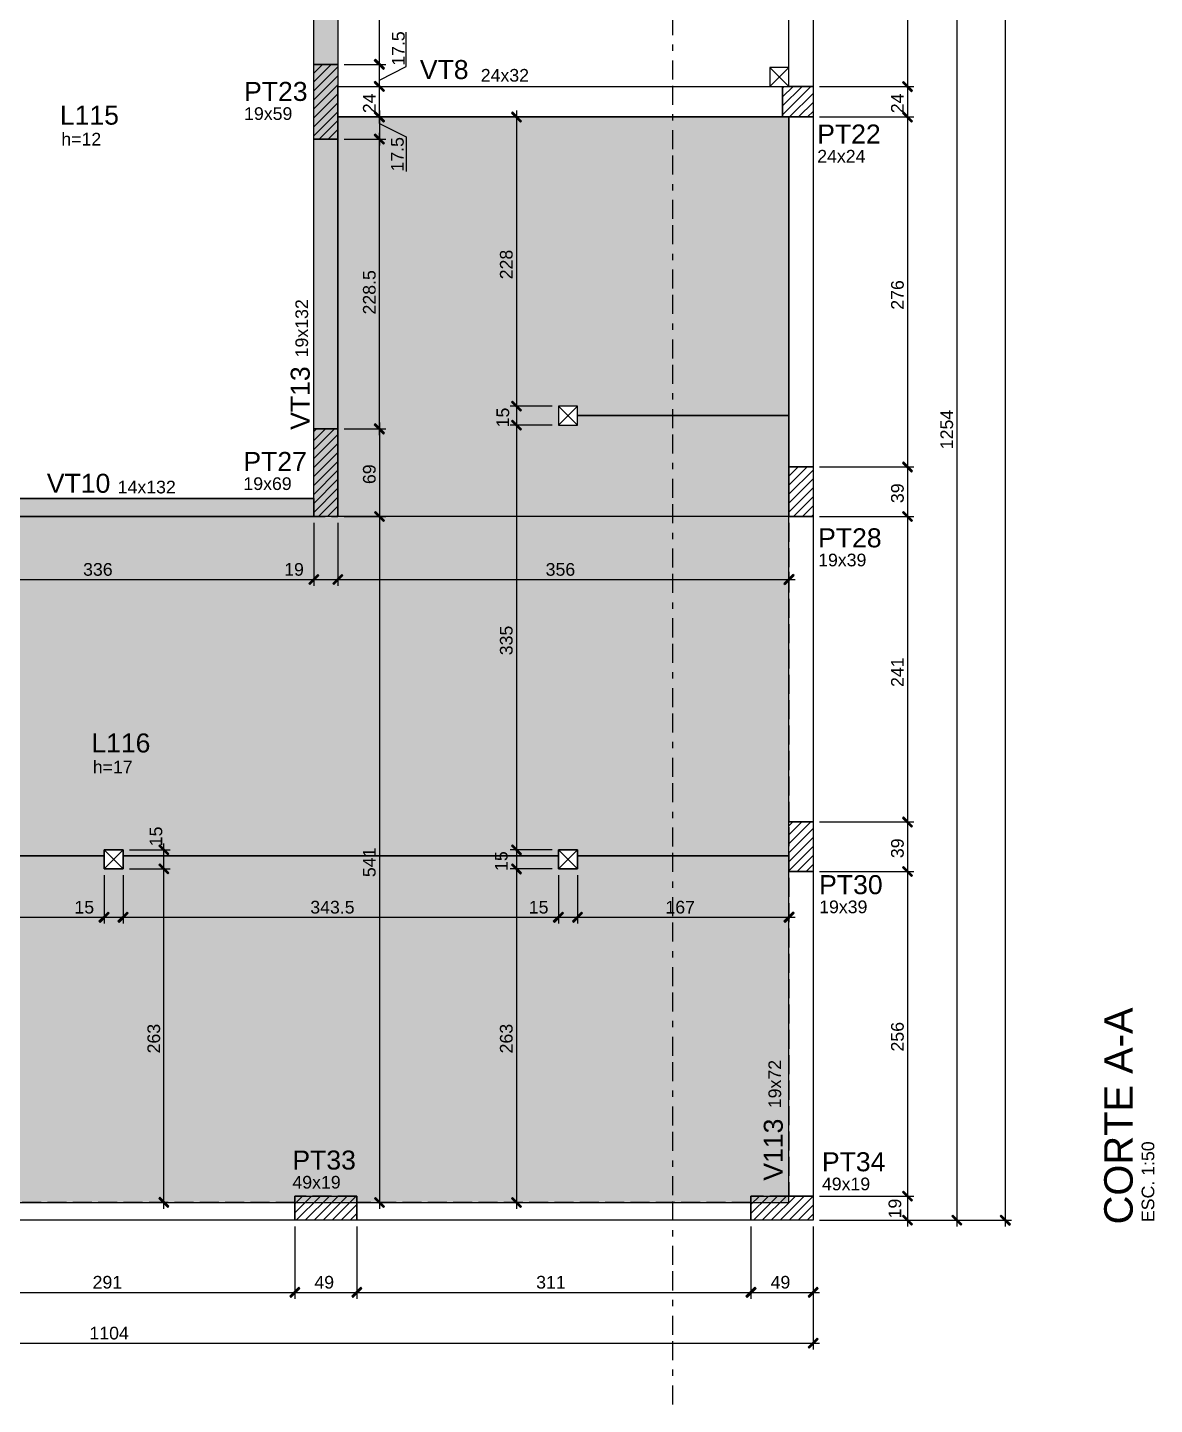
# Model space of a CAD drawing. Extents: x 0 to 119, y 0 to 84.
# Drawn here: x 41.4 to 59.19, y 11.2 to 32.92 of the extents above; entities that cross this region are included whole.
import ezdxf

# ---------------------------------------------------------------- set-up
doc = ezdxf.new("R2010")
doc.units = 0
doc.linetypes.add('ESTILO_TQS_0003', pattern=[0.92, 0.3, -0.15, 0.02, -0.15, 0.3])
doc.linetypes.add('ESTILO_TQS_0005', pattern=[0.4, 0.3, -0.1])
for name, color, linetype in [('1', 1, 'CONTINUOUS'), ('2', 2, 'CONTINUOUS'), ('3', 3, 'CONTINUOUS'), ('4', 4, 'CONTINUOUS'), ('47', 71, 'CONTINUOUS'), ('5', 5, 'CONTINUOUS'), ('50', 171, 'CONTINUOUS'), ('8', 8, 'CONTINUOUS')]:
    doc.layers.add(name, color=color, linetype=linetype)
doc.styles.add('TQS_ARIAL', font='arial.ttf')

msp = doc.modelspace()

# ---------------------------------------------------------------- linework, layer by layer
at = {"layer": '1', "linetype": 'CONTINUOUS'}
for p, q in [((56.830962, 74.1764), (56.830962, 14.006398)), ((56.067872, 39.2864), (56.067872, 14.006398)), ((46.95491, 32.2364), (46.95491, 36.906398)), ((55.289246, 36.806402), (55.289246, 31.886402)), ((46.95491, 31.886402), (46.95491, 32.4364)), ((46.3982, 32.3364), (47.05491, 32.3364)), ((46.3982, 32.3364), (47.05491, 32.3364)), ((53.118201, 32.286402), (53.418201, 31.986402)), ((53.118201, 31.986402), (53.418201, 32.286402)), ((46.879622, 31.986402), (47.05491, 31.986402)), ((46.879622, 31.986402), (47.05491, 31.986402)), ((46.95491, 31.406402), (46.95491, 32.086402)), ((53.8982, 31.986402), (55.389246, 31.986402)), ((54.743723, 31.986402), (55.389246, 31.986402)), ((55.289246, 32.086402), (55.289246, 31.406402)), ((46.814426, 31.506402), (47.05491, 31.506402)), ((46.935274, 31.506402), (47.05491, 31.506402)), ((46.95491, 31.606402), (46.95491, 31.0564)), ((49.7082, 31.506402), (49.016469, 31.506402)), ((49.116469, 31.606402), (49.116469, 26.846398)), ((53.8982, 31.506402), (55.389246, 31.506402)), ((54.33266, 31.506402), (55.389246, 31.506402)), ((55.289246, 31.606402), (55.289246, 25.886398)), ((46.3982, 31.1564), (47.05491, 31.1564)), ((46.826555, 31.1564), (47.05491, 31.1564)), ((46.95491, 26.486398), (46.95491, 31.2564)), ((49.678866, 26.946398), (49.016469, 26.946398)), ((49.678866, 26.946398), (49.016469, 26.946398)), ((49.116469, 27.046398), (49.116469, 26.546398)), ((49.778866, 26.646398), (50.078866, 26.946398)), ((49.778866, 26.646398), (50.078866, 26.946398)), ((49.778866, 26.946398), (50.078866, 26.646398)), ((49.116469, 26.746398), (49.116469, 19.846398)), ((46.3982, 26.586398), (47.05491, 26.586398)), ((46.826555, 26.586398), (47.05491, 26.586398)), ((46.95491, 26.686398), (46.95491, 25.106398)), ((49.678866, 26.646398), (49.016469, 26.646398)), ((49.678866, 26.646398), (49.016469, 26.646398)), ((55.289246, 26.086398), (55.289246, 25.106398)), ((53.8982, 25.986398), (55.389246, 25.986398)), ((53.8982, 25.986398), (55.389246, 25.986398)), ((46.3982, 25.206398), (47.05491, 25.206398)), ((46.826555, 25.206398), (47.05491, 25.206398)), ((46.95491, 25.306398), (46.95491, 14.286398)), ((53.8982, 25.206398), (55.389246, 25.206398)), ((53.8982, 25.206398), (55.389246, 25.206398)), ((55.289246, 25.306398), (55.289246, 20.286398)), ((45.9182, 25.106398), (45.9182, 24.110475)), ((46.2982, 25.106398), (46.2982, 24.110475)), ((45.9182, 24.837045), (45.9182, 24.110475)), ((46.2982, 24.508437), (46.2982, 24.110475)), ((53.4182, 24.333422), (53.4182, 24.110475)), ((39.0982, 24.210475), (46.0182, 24.210475)), ((45.8182, 24.210475), (46.3982, 24.210475)), ((46.1982, 24.210475), (53.5182, 24.210475)), ((55.289246, 20.486398), (55.289246, 19.506398)), ((53.8982, 20.386398), (55.389246, 20.386398)), ((53.8982, 20.386398), (55.389246, 20.386398)), ((43.552952, 19.546398), (43.552952, 20.046398)), ((49.116469, 20.046398), (49.116469, 19.546398)), ((42.6082, 19.646398), (42.9082, 19.946398)), ((42.6082, 19.946398), (42.9082, 19.646398)), ((42.6082, 19.646398), (42.9082, 19.946398)), ((42.6082, 19.946398), (42.9082, 19.646398)), ((43.0082, 19.946398), (43.652952, 19.946398)), ((49.678866, 19.946398), (49.016469, 19.946398)), ((49.678866, 19.946398), (49.016469, 19.946398)), ((49.778866, 19.646398), (50.078866, 19.946398)), ((49.778866, 19.946398), (50.078866, 19.646398)), ((49.778866, 19.646398), (50.078866, 19.946398)), ((49.778866, 19.946398), (50.078866, 19.646398)), ((43.0082, 19.646398), (43.652952, 19.646398)), ((43.0082, 19.646398), (43.652952, 19.646398)), ((43.552952, 14.286398), (43.552952, 19.746398)), ((49.678866, 19.646398), (49.016469, 19.646398)), ((49.678866, 19.646398), (49.016469, 19.646398)), ((49.116469, 19.746398), (49.116469, 14.286398)), ((53.8982, 19.606398), (55.389246, 19.606398)), ((53.8982, 19.606398), (55.389246, 19.606398)), ((55.289246, 19.706398), (55.289246, 14.386398)), ((42.6082, 19.546398), (42.6082, 18.782866)), ((42.6082, 19.546398), (42.6082, 18.782866)), ((42.9082, 19.546398), (42.9082, 18.782866)), ((42.9082, 19.546398), (42.9082, 18.782866)), ((49.778866, 19.546398), (49.778866, 18.782866)), ((49.778866, 19.546398), (49.778866, 18.782866)), ((50.078866, 19.546398), (50.078866, 18.782866)), ((50.078866, 19.546398), (50.078866, 18.782866)), ((53.4182, 18.929194), (53.4182, 18.982866)), ((35.637533, 18.882866), (42.7082, 18.882866)), ((42.5082, 18.882866), (43.0082, 18.882866)), ((42.8082, 18.882866), (49.878866, 18.882866)), ((49.678866, 18.882866), (50.178866, 18.882866)), ((49.978866, 18.882866), (53.5182, 18.882866)), ((55.289246, 14.586398), (55.289246, 14.006398)), ((43.028867, 14.386398), (43.652952, 14.386398)), ((46.982549, 14.386398), (47.05491, 14.386398)), ((49.190048, 14.386398), (49.016469, 14.386398)), ((53.8982, 14.486398), (55.389246, 14.486398)), ((54.936591, 14.486398), (55.389246, 14.486398)), ((45.6182, 14.006398), (45.6182, 12.866997)), ((45.6182, 14.006398), (45.6182, 12.866997)), ((46.5982, 14.006398), (46.5982, 12.866997)), ((46.5982, 14.006398), (46.5982, 12.866997)), ((52.8182, 14.006398), (52.8182, 12.866997)), ((52.8182, 14.006398), (52.8182, 12.866997)), ((53.7982, 14.006398), (53.7982, 12.866997)), ((53.8982, 14.106398), (55.389246, 14.106398)), ((53.8982, 14.106398), (56.930962, 14.106398)), ((54.743723, 14.106398), (56.167872, 14.106398)), ((53.7982, 13.336697), (53.7982, 12.064859)), ((39.6982, 12.966997), (45.7182, 12.966997)), ((45.5182, 12.966997), (46.6982, 12.966997)), ((46.4982, 12.966997), (52.9182, 12.966997)), ((52.7182, 12.966997), (53.8982, 12.966997)), ((31.6182, 12.164859), (53.8982, 12.164859))]:
    msp.add_line(p, q, dxfattribs=at)
at = {"layer": '1', "linetype": 'ESTILO_TQS_0005'}
for points in [[(17.6982, 38.886398), (38.4182, 38.886398), (38.4182, 38.986398), (39.5982, 38.986398), (39.5982, 38.886398), (41.1182, 38.886398), (41.1182, 38.986398), (41.8982, 38.986398), (41.8982, 38.886398), (45.9182, 38.886398), (45.9182, 38.986398), (46.2982, 38.986398), (46.2982, 31.986402), (53.4182, 31.986402), (53.4182, 36.706402), (53.3182, 36.706402), (53.3182, 37.186402), (53.4182, 37.186402), (53.4182, 41.006402), (53.3182, 41.006402)], [(39.5982, 38.506398), (39.1982, 38.506398), (39.1982, 25.486398), (45.9182, 25.486398), (45.9182, 38.606398), (41.8982, 38.606398), (41.8982, 38.506398), (41.1182, 38.506398), (41.1182, 38.606398), (39.5982, 38.606398), (39.5982, 38.506398)], [(46.2982, 31.506402), (53.4182, 31.506402), (53.4182, 14.486398), (52.8182, 14.486398), (52.8182, 14.386398), (46.5982, 14.386398), (46.5982, 14.486398), (45.6182, 14.486398), (45.6182, 14.386398), (39.7982, 14.386398), (39.7982, 14.486398), (38.8182, 14.486398), (38.8182, 14.386398), (32.6982, 14.386398), (32.6982, 14.486398), (31.9982, 14.486398), (31.9982, 19.606398), (32.0982, 19.606398), (32.0982, 20.3864), (31.9982, 20.3864), (31.9982, 25.206398), (32.1982, 25.206398), (46.2982, 25.206398), (46.2982, 31.506402)]]:
    msp.add_lwpolyline(points, dxfattribs=at)
at = {"layer": '1', "linetype": 'CONTINUOUS'}
for points in [[(46.95491, 32.086402), (47.376716, 32.301873), (47.376716, 32.845664)], [(47.03447, 32.274517), (46.891565, 32.417423), (46.873887, 32.399745), (47.016793, 32.256839), (47.03447, 32.274517)], [(47.03447, 32.274517), (46.891565, 32.417423), (46.873887, 32.399745), (47.016793, 32.256839), (47.03447, 32.274517)], [(47.03447, 31.924519), (46.891565, 32.067424), (46.873887, 32.049747), (47.016793, 31.906841), (47.03447, 31.924519)], [(47.03447, 31.924519), (46.891565, 32.067424), (46.873887, 32.049747), (47.016793, 31.906841), (47.03447, 31.924519)], [(55.209685, 32.048284), (55.352591, 31.905379), (55.370269, 31.923057), (55.227363, 32.065962), (55.209685, 32.048284)], [(55.209685, 32.048284), (55.352591, 31.905379), (55.370269, 31.923057), (55.227363, 32.065962), (55.209685, 32.048284)], [(47.03447, 31.444519), (46.891565, 31.587424), (46.873887, 31.569747), (47.016793, 31.426841), (47.03447, 31.444519)], [(46.875349, 31.568284), (47.018255, 31.425379), (47.035932, 31.443057), (46.893027, 31.585962), (46.875349, 31.568284)], [(49.036908, 31.568284), (49.179814, 31.425379), (49.197491, 31.443057), (49.054586, 31.585962), (49.036908, 31.568284)], [(55.209685, 31.568284), (55.352591, 31.425379), (55.370269, 31.443057), (55.227363, 31.585962), (55.209685, 31.568284)], [(55.209685, 31.568284), (55.352591, 31.425379), (55.370269, 31.443057), (55.227363, 31.585962), (55.209685, 31.568284)], [(46.95491, 31.406402), (47.376716, 31.19093), (47.376716, 30.647139)], [(47.03447, 31.094517), (46.891565, 31.237423), (46.873887, 31.219745), (47.016793, 31.076839), (47.03447, 31.094517)], [(46.875349, 31.218283), (47.018255, 31.075377), (47.035932, 31.093055), (46.893027, 31.235961), (46.875349, 31.218283)], [(49.036908, 27.008281), (49.179814, 26.865376), (49.197491, 26.883053), (49.054586, 27.025959), (49.036908, 27.008281)], [(49.036908, 27.008281), (49.179814, 26.865376), (49.197491, 26.883053), (49.054586, 27.025959), (49.036908, 27.008281)], [(49.036908, 26.708281), (49.179814, 26.565376), (49.197491, 26.583053), (49.054586, 26.725959), (49.036908, 26.708281)], [(49.036908, 26.708281), (49.179814, 26.565376), (49.197491, 26.583053), (49.054586, 26.725959), (49.036908, 26.708281)], [(47.03447, 26.524516), (46.891565, 26.667421), (46.873887, 26.649743), (47.016793, 26.506838), (47.03447, 26.524516)], [(46.875349, 26.648281), (47.018255, 26.505376), (47.035932, 26.523053), (46.893027, 26.665959), (46.875349, 26.648281)], [(55.209685, 26.048281), (55.352591, 25.905376), (55.370269, 25.923053), (55.227363, 26.065959), (55.209685, 26.048281)], [(55.209685, 26.048281), (55.352591, 25.905376), (55.370269, 25.923053), (55.227363, 26.065959), (55.209685, 26.048281)], [(46.875349, 25.268281), (47.018255, 25.125376), (47.035932, 25.143053), (46.893027, 25.285959), (46.875349, 25.268281)], [(46.875349, 25.268281), (47.018255, 25.125376), (47.035932, 25.143053), (46.893027, 25.285959), (46.875349, 25.268281)], [(55.209685, 25.268281), (55.352591, 25.125376), (55.370269, 25.143053), (55.227363, 25.285959), (55.209685, 25.268281)], [(55.209685, 25.268281), (55.352591, 25.125376), (55.370269, 25.143053), (55.227363, 25.285959), (55.209685, 25.268281)], [(45.856317, 24.130915), (45.999223, 24.27382), (45.981545, 24.291498), (45.838639, 24.148592), (45.856317, 24.130915)], [(45.856317, 24.130915), (45.999223, 24.27382), (45.981545, 24.291498), (45.838639, 24.148592), (45.856317, 24.130915)], [(46.236317, 24.130915), (46.379223, 24.27382), (46.361545, 24.291498), (46.218639, 24.148592), (46.236317, 24.130915)], [(46.236317, 24.130915), (46.379223, 24.27382), (46.361545, 24.291498), (46.218639, 24.148592), (46.236317, 24.130915)], [(53.356317, 24.130915), (53.499223, 24.27382), (53.481545, 24.291498), (53.338639, 24.148592), (53.356317, 24.130915)], [(55.209685, 20.448281), (55.352591, 20.305376), (55.370269, 20.323053), (55.227363, 20.465959), (55.209685, 20.448281)], [(55.209685, 20.448281), (55.352591, 20.305376), (55.370269, 20.323053), (55.227363, 20.465959), (55.209685, 20.448281)], [(43.632513, 19.884516), (43.489607, 20.027421), (43.47193, 20.009743), (43.614835, 19.866838), (43.632513, 19.884516)], [(49.036908, 20.008281), (49.179814, 19.865376), (49.197491, 19.883053), (49.054586, 20.025959), (49.036908, 20.008281)], [(49.036908, 20.008281), (49.179814, 19.865376), (49.197491, 19.883053), (49.054586, 20.025959), (49.036908, 20.008281)], [(43.632513, 19.584516), (43.489607, 19.727421), (43.47193, 19.709743), (43.614835, 19.566838), (43.632513, 19.584516)], [(43.632513, 19.584516), (43.489607, 19.727421), (43.47193, 19.709743), (43.614835, 19.566838), (43.632513, 19.584516)], [(49.036908, 19.708281), (49.179814, 19.565376), (49.197491, 19.583053), (49.054586, 19.725959), (49.036908, 19.708281)], [(49.036908, 19.708281), (49.179814, 19.565376), (49.197491, 19.583053), (49.054586, 19.725959), (49.036908, 19.708281)], [(55.209685, 19.668281), (55.352591, 19.525376), (55.370269, 19.543053), (55.227363, 19.685959), (55.209685, 19.668281)], [(55.209685, 19.668281), (55.352591, 19.525376), (55.370269, 19.543053), (55.227363, 19.685959), (55.209685, 19.668281)], [(42.546317, 18.803306), (42.689223, 18.946211), (42.671545, 18.963889), (42.528639, 18.820983), (42.546317, 18.803306)], [(42.546317, 18.803306), (42.689223, 18.946211), (42.671545, 18.963889), (42.528639, 18.820983), (42.546317, 18.803306)], [(42.846317, 18.803306), (42.989223, 18.946211), (42.971545, 18.963889), (42.828639, 18.820983), (42.846317, 18.803306)], [(42.846317, 18.803306), (42.989223, 18.946211), (42.971545, 18.963889), (42.828639, 18.820983), (42.846317, 18.803306)], [(49.716984, 18.803306), (49.859889, 18.946211), (49.842211, 18.963889), (49.699306, 18.820983), (49.716984, 18.803306)], [(49.716984, 18.803306), (49.859889, 18.946211), (49.842211, 18.963889), (49.699306, 18.820983), (49.716984, 18.803306)], [(50.016984, 18.803306), (50.159889, 18.946211), (50.142211, 18.963889), (49.999306, 18.820983), (50.016984, 18.803306)], [(50.016984, 18.803306), (50.159889, 18.946211), (50.142211, 18.963889), (49.999306, 18.820983), (50.016984, 18.803306)], [(53.356317, 18.803306), (53.499223, 18.946211), (53.481545, 18.963889), (53.338639, 18.820983), (53.356317, 18.803306)], [(55.209685, 14.548281), (55.352591, 14.405376), (55.370269, 14.423053), (55.227363, 14.565959), (55.209685, 14.548281)], [(55.209685, 14.548281), (55.352591, 14.405376), (55.370269, 14.423053), (55.227363, 14.565959), (55.209685, 14.548281)], [(43.632513, 14.324516), (43.489607, 14.467421), (43.47193, 14.449743), (43.614835, 14.306838), (43.632513, 14.324516)], [(46.875349, 14.448281), (47.018255, 14.305376), (47.035932, 14.323053), (46.893027, 14.465959), (46.875349, 14.448281)], [(49.036908, 14.448281), (49.179814, 14.305376), (49.197491, 14.323053), (49.054586, 14.465959), (49.036908, 14.448281)], [(55.209685, 14.168281), (55.352591, 14.025376), (55.370269, 14.043053), (55.227363, 14.185959), (55.209685, 14.168281)], [(55.988311, 14.168281), (56.131217, 14.025376), (56.148894, 14.043053), (56.005989, 14.185959), (55.988311, 14.168281)], [(56.751402, 14.168281), (56.894307, 14.025376), (56.911985, 14.043053), (56.76908, 14.185959), (56.751402, 14.168281)], [(45.556317, 12.887436), (45.699223, 13.030342), (45.681545, 13.048019), (45.538639, 12.905114), (45.556317, 12.887436)], [(45.556317, 12.887436), (45.699223, 13.030342), (45.681545, 13.048019), (45.538639, 12.905114), (45.556317, 12.887436)], [(46.536317, 12.887436), (46.679223, 13.030342), (46.661545, 13.048019), (46.518639, 12.905114), (46.536317, 12.887436)], [(46.536317, 12.887436), (46.679223, 13.030342), (46.661545, 13.048019), (46.518639, 12.905114), (46.536317, 12.887436)], [(52.756317, 12.887436), (52.899223, 13.030342), (52.881545, 13.048019), (52.738639, 12.905114), (52.756317, 12.887436)], [(52.756317, 12.887436), (52.899223, 13.030342), (52.881545, 13.048019), (52.738639, 12.905114), (52.756317, 12.887436)], [(53.736317, 12.887436), (53.879223, 13.030342), (53.861545, 13.048019), (53.718639, 12.905114), (53.736317, 12.887436)], [(53.736317, 12.085299), (53.879223, 12.228204), (53.861545, 12.245882), (53.718639, 12.102976), (53.736317, 12.085299)]]:
    msp.add_lwpolyline(points, dxfattribs=at)
for points in [[(47.03447, 32.274517), (46.891565, 32.417423), (46.873887, 32.399745)], [(47.03447, 32.274517), (46.891565, 32.417423), (46.873887, 32.399745)], [(47.03447, 32.274517), (46.873887, 32.399745), (47.016793, 32.256839)], [(47.03447, 32.274517), (46.873887, 32.399745), (47.016793, 32.256839)], [(47.03447, 32.274517), (47.016793, 32.256839), (47.03447, 32.274517)], [(47.03447, 32.274517), (47.016793, 32.256839), (47.03447, 32.274517)], [(47.03447, 31.924519), (46.891565, 32.067424), (46.873887, 32.049747)], [(47.03447, 31.924519), (46.891565, 32.067424), (46.873887, 32.049747)], [(47.03447, 31.924519), (46.873887, 32.049747), (47.016793, 31.906841)], [(47.03447, 31.924519), (46.873887, 32.049747), (47.016793, 31.906841)], [(55.209685, 32.048284), (55.370269, 31.923057), (55.227363, 32.065962)], [(55.209685, 32.048284), (55.227363, 32.065962), (55.209685, 32.048284)], [(55.209685, 32.048284), (55.370269, 31.923057), (55.227363, 32.065962)], [(55.209685, 32.048284), (55.227363, 32.065962), (55.209685, 32.048284)], [(55.209685, 32.048284), (55.352591, 31.905379), (55.370269, 31.923057)], [(55.209685, 32.048284), (55.352591, 31.905379), (55.370269, 31.923057)], [(47.03447, 31.924519), (47.016793, 31.906841), (47.03447, 31.924519)], [(47.03447, 31.924519), (47.016793, 31.906841), (47.03447, 31.924519)], [(47.03447, 31.444519), (46.891565, 31.587424), (46.873887, 31.569747)], [(47.03447, 31.444519), (46.873887, 31.569747), (47.016793, 31.426841)], [(46.875349, 31.568284), (47.035932, 31.443057), (46.893027, 31.585962)], [(46.875349, 31.568284), (46.893027, 31.585962), (46.875349, 31.568284)], [(46.875349, 31.568284), (47.018255, 31.425379), (47.035932, 31.443057)], [(49.036908, 31.568284), (49.197491, 31.443057), (49.054586, 31.585962)], [(49.036908, 31.568284), (49.054586, 31.585962), (49.036908, 31.568284)], [(49.036908, 31.568284), (49.179814, 31.425379), (49.197491, 31.443057)], [(55.209685, 31.568284), (55.370269, 31.443057), (55.227363, 31.585962)], [(55.209685, 31.568284), (55.227363, 31.585962), (55.209685, 31.568284)], [(55.209685, 31.568284), (55.370269, 31.443057), (55.227363, 31.585962)], [(55.209685, 31.568284), (55.227363, 31.585962), (55.209685, 31.568284)], [(55.209685, 31.568284), (55.352591, 31.425379), (55.370269, 31.443057)], [(55.209685, 31.568284), (55.352591, 31.425379), (55.370269, 31.443057)], [(47.03447, 31.444519), (47.016793, 31.426841), (47.03447, 31.444519)], [(47.03447, 31.094517), (46.891565, 31.237423), (46.873887, 31.219745)], [(47.03447, 31.094517), (46.873887, 31.219745), (47.016793, 31.076839)], [(46.875349, 31.218283), (47.035932, 31.093055), (46.893027, 31.235961)], [(46.875349, 31.218283), (46.893027, 31.235961), (46.875349, 31.218283)], [(46.875349, 31.218283), (47.018255, 31.075377), (47.035932, 31.093055)], [(47.03447, 31.094517), (47.016793, 31.076839), (47.03447, 31.094517)], [(49.036908, 27.008281), (49.197491, 26.883053), (49.054586, 27.025959)], [(49.036908, 27.008281), (49.054586, 27.025959), (49.036908, 27.008281)], [(49.036908, 27.008281), (49.197491, 26.883053), (49.054586, 27.025959)], [(49.036908, 27.008281), (49.054586, 27.025959), (49.036908, 27.008281)], [(49.036908, 27.008281), (49.179814, 26.865376), (49.197491, 26.883053)], [(49.036908, 27.008281), (49.179814, 26.865376), (49.197491, 26.883053)], [(49.036908, 26.708281), (49.197491, 26.583053), (49.054586, 26.725959)], [(49.036908, 26.708281), (49.054586, 26.725959), (49.036908, 26.708281)], [(49.036908, 26.708281), (49.197491, 26.583053), (49.054586, 26.725959)], [(49.036908, 26.708281), (49.054586, 26.725959), (49.036908, 26.708281)], [(47.03447, 26.524516), (46.891565, 26.667421), (46.873887, 26.649743)], [(47.03447, 26.524516), (46.873887, 26.649743), (47.016793, 26.506838)], [(46.875349, 26.648281), (47.035932, 26.523053), (46.893027, 26.665959)], [(46.875349, 26.648281), (46.893027, 26.665959), (46.875349, 26.648281)], [(46.875349, 26.648281), (47.018255, 26.505376), (47.035932, 26.523053)], [(47.03447, 26.524516), (47.016793, 26.506838), (47.03447, 26.524516)], [(49.036908, 26.708281), (49.179814, 26.565376), (49.197491, 26.583053)], [(49.036908, 26.708281), (49.179814, 26.565376), (49.197491, 26.583053)], [(55.209685, 26.048281), (55.370269, 25.923053), (55.227363, 26.065959)], [(55.209685, 26.048281), (55.227363, 26.065959), (55.209685, 26.048281)], [(55.209685, 26.048281), (55.370269, 25.923053), (55.227363, 26.065959)], [(55.209685, 26.048281), (55.227363, 26.065959), (55.209685, 26.048281)], [(55.209685, 26.048281), (55.352591, 25.905376), (55.370269, 25.923053)], [(55.209685, 26.048281), (55.352591, 25.905376), (55.370269, 25.923053)], [(46.875349, 25.268281), (47.035932, 25.143053), (46.893027, 25.285959)], [(46.875349, 25.268281), (46.893027, 25.285959), (46.875349, 25.268281)], [(46.875349, 25.268281), (47.035932, 25.143053), (46.893027, 25.285959)], [(46.875349, 25.268281), (46.893027, 25.285959), (46.875349, 25.268281)], [(46.875349, 25.268281), (47.018255, 25.125376), (47.035932, 25.143053)], [(46.875349, 25.268281), (47.018255, 25.125376), (47.035932, 25.143053)], [(55.209685, 25.268281), (55.370269, 25.143053), (55.227363, 25.285959)], [(55.209685, 25.268281), (55.227363, 25.285959), (55.209685, 25.268281)], [(55.209685, 25.268281), (55.370269, 25.143053), (55.227363, 25.285959)], [(55.209685, 25.268281), (55.227363, 25.285959), (55.209685, 25.268281)], [(55.209685, 25.268281), (55.352591, 25.125376), (55.370269, 25.143053)], [(55.209685, 25.268281), (55.352591, 25.125376), (55.370269, 25.143053)], [(45.856317, 24.130915), (45.981545, 24.291498), (45.838639, 24.148592)], [(45.856317, 24.130915), (45.981545, 24.291498), (45.838639, 24.148592)], [(45.856317, 24.130915), (45.838639, 24.148592), (45.856317, 24.130915)], [(45.856317, 24.130915), (45.838639, 24.148592), (45.856317, 24.130915)], [(45.856317, 24.130915), (45.999223, 24.27382), (45.981545, 24.291498)], [(45.856317, 24.130915), (45.999223, 24.27382), (45.981545, 24.291498)], [(46.236317, 24.130915), (46.361545, 24.291498), (46.218639, 24.148592)], [(46.236317, 24.130915), (46.361545, 24.291498), (46.218639, 24.148592)], [(46.236317, 24.130915), (46.218639, 24.148592), (46.236317, 24.130915)], [(46.236317, 24.130915), (46.218639, 24.148592), (46.236317, 24.130915)], [(46.236317, 24.130915), (46.379223, 24.27382), (46.361545, 24.291498)], [(46.236317, 24.130915), (46.379223, 24.27382), (46.361545, 24.291498)], [(53.356317, 24.130915), (53.481545, 24.291498), (53.338639, 24.148592)], [(53.356317, 24.130915), (53.338639, 24.148592), (53.356317, 24.130915)], [(53.356317, 24.130915), (53.499223, 24.27382), (53.481545, 24.291498)], [(55.209685, 20.448281), (55.370269, 20.323053), (55.227363, 20.465959)], [(55.209685, 20.448281), (55.227363, 20.465959), (55.209685, 20.448281)], [(55.209685, 20.448281), (55.370269, 20.323053), (55.227363, 20.465959)], [(55.209685, 20.448281), (55.227363, 20.465959), (55.209685, 20.448281)], [(55.209685, 20.448281), (55.352591, 20.305376), (55.370269, 20.323053)], [(55.209685, 20.448281), (55.352591, 20.305376), (55.370269, 20.323053)], [(43.632513, 19.884516), (43.489607, 20.027421), (43.47193, 20.009743)], [(43.632513, 19.884516), (43.47193, 20.009743), (43.614835, 19.866838)], [(49.036908, 20.008281), (49.197491, 19.883053), (49.054586, 20.025959)], [(49.036908, 20.008281), (49.054586, 20.025959), (49.036908, 20.008281)], [(49.036908, 20.008281), (49.197491, 19.883053), (49.054586, 20.025959)], [(49.036908, 20.008281), (49.054586, 20.025959), (49.036908, 20.008281)], [(49.036908, 20.008281), (49.179814, 19.865376), (49.197491, 19.883053)], [(49.036908, 20.008281), (49.179814, 19.865376), (49.197491, 19.883053)], [(43.632513, 19.884516), (43.614835, 19.866838), (43.632513, 19.884516)], [(43.632513, 19.584516), (43.489607, 19.727421), (43.47193, 19.709743)], [(43.632513, 19.584516), (43.489607, 19.727421), (43.47193, 19.709743)], [(43.632513, 19.584516), (43.47193, 19.709743), (43.614835, 19.566838)], [(43.632513, 19.584516), (43.47193, 19.709743), (43.614835, 19.566838)], [(43.632513, 19.584516), (43.614835, 19.566838), (43.632513, 19.584516)], [(43.632513, 19.584516), (43.614835, 19.566838), (43.632513, 19.584516)], [(49.036908, 19.708281), (49.197491, 19.583053), (49.054586, 19.725959)], [(49.036908, 19.708281), (49.054586, 19.725959), (49.036908, 19.708281)], [(49.036908, 19.708281), (49.197491, 19.583053), (49.054586, 19.725959)], [(49.036908, 19.708281), (49.054586, 19.725959), (49.036908, 19.708281)], [(49.036908, 19.708281), (49.179814, 19.565376), (49.197491, 19.583053)], [(49.036908, 19.708281), (49.179814, 19.565376), (49.197491, 19.583053)], [(55.209685, 19.668281), (55.370269, 19.543053), (55.227363, 19.685959)], [(55.209685, 19.668281), (55.227363, 19.685959), (55.209685, 19.668281)], [(55.209685, 19.668281), (55.370269, 19.543053), (55.227363, 19.685959)], [(55.209685, 19.668281), (55.227363, 19.685959), (55.209685, 19.668281)], [(55.209685, 19.668281), (55.352591, 19.525376), (55.370269, 19.543053)], [(55.209685, 19.668281), (55.352591, 19.525376), (55.370269, 19.543053)], [(42.546317, 18.803306), (42.671545, 18.963889), (42.528639, 18.820983)], [(42.546317, 18.803306), (42.671545, 18.963889), (42.528639, 18.820983)], [(42.546317, 18.803306), (42.689223, 18.946211), (42.671545, 18.963889)], [(42.546317, 18.803306), (42.689223, 18.946211), (42.671545, 18.963889)], [(42.846317, 18.803306), (42.971545, 18.963889), (42.828639, 18.820983)], [(42.846317, 18.803306), (42.971545, 18.963889), (42.828639, 18.820983)], [(42.846317, 18.803306), (42.989223, 18.946211), (42.971545, 18.963889)], [(42.846317, 18.803306), (42.989223, 18.946211), (42.971545, 18.963889)], [(49.716984, 18.803306), (49.842211, 18.963889), (49.699306, 18.820983)], [(49.716984, 18.803306), (49.842211, 18.963889), (49.699306, 18.820983)], [(49.716984, 18.803306), (49.859889, 18.946211), (49.842211, 18.963889)], [(49.716984, 18.803306), (49.859889, 18.946211), (49.842211, 18.963889)], [(50.016984, 18.803306), (50.142211, 18.963889), (49.999306, 18.820983)], [(50.016984, 18.803306), (50.142211, 18.963889), (49.999306, 18.820983)], [(50.016984, 18.803306), (50.159889, 18.946211), (50.142211, 18.963889)], [(50.016984, 18.803306), (50.159889, 18.946211), (50.142211, 18.963889)], [(53.356317, 18.803306), (53.481545, 18.963889), (53.338639, 18.820983)], [(53.356317, 18.803306), (53.499223, 18.946211), (53.481545, 18.963889)], [(42.546317, 18.803306), (42.528639, 18.820983), (42.546317, 18.803306)], [(42.546317, 18.803306), (42.528639, 18.820983), (42.546317, 18.803306)], [(42.846317, 18.803306), (42.828639, 18.820983), (42.846317, 18.803306)], [(42.846317, 18.803306), (42.828639, 18.820983), (42.846317, 18.803306)], [(49.716984, 18.803306), (49.699306, 18.820983), (49.716984, 18.803306)], [(49.716984, 18.803306), (49.699306, 18.820983), (49.716984, 18.803306)], [(50.016984, 18.803306), (49.999306, 18.820983), (50.016984, 18.803306)], [(50.016984, 18.803306), (49.999306, 18.820983), (50.016984, 18.803306)], [(53.356317, 18.803306), (53.338639, 18.820983), (53.356317, 18.803306)], [(55.209685, 14.548281), (55.370269, 14.423053), (55.227363, 14.565959)], [(55.209685, 14.548281), (55.227363, 14.565959), (55.209685, 14.548281)], [(55.209685, 14.548281), (55.370269, 14.423053), (55.227363, 14.565959)], [(55.209685, 14.548281), (55.227363, 14.565959), (55.209685, 14.548281)], [(43.632513, 14.324516), (43.489607, 14.467421), (43.47193, 14.449743)], [(43.632513, 14.324516), (43.47193, 14.449743), (43.614835, 14.306838)], [(46.875349, 14.448281), (47.035932, 14.323053), (46.893027, 14.465959)], [(46.875349, 14.448281), (46.893027, 14.465959), (46.875349, 14.448281)], [(46.875349, 14.448281), (47.018255, 14.305376), (47.035932, 14.323053)], [(49.036908, 14.448281), (49.197491, 14.323053), (49.054586, 14.465959)], [(49.036908, 14.448281), (49.054586, 14.465959), (49.036908, 14.448281)], [(49.036908, 14.448281), (49.179814, 14.305376), (49.197491, 14.323053)], [(55.209685, 14.548281), (55.352591, 14.405376), (55.370269, 14.423053)], [(55.209685, 14.548281), (55.352591, 14.405376), (55.370269, 14.423053)], [(43.632513, 14.324516), (43.614835, 14.306838), (43.632513, 14.324516)], [(55.209685, 14.168281), (55.370269, 14.043053), (55.227363, 14.185959)], [(55.209685, 14.168281), (55.227363, 14.185959), (55.209685, 14.168281)], [(55.209685, 14.168281), (55.352591, 14.025376), (55.370269, 14.043053)], [(55.988311, 14.168281), (56.148894, 14.043053), (56.005989, 14.185959)], [(55.988311, 14.168281), (56.005989, 14.185959), (55.988311, 14.168281)], [(55.988311, 14.168281), (56.131217, 14.025376), (56.148894, 14.043053)], [(56.751402, 14.168281), (56.911985, 14.043053), (56.76908, 14.185959)], [(56.751402, 14.168281), (56.76908, 14.185959), (56.751402, 14.168281)], [(56.751402, 14.168281), (56.894307, 14.025376), (56.911985, 14.043053)], [(45.556317, 12.887436), (45.681545, 13.048019), (45.538639, 12.905114)], [(45.556317, 12.887436), (45.681545, 13.048019), (45.538639, 12.905114)], [(45.556317, 12.887436), (45.699223, 13.030342), (45.681545, 13.048019)], [(45.556317, 12.887436), (45.699223, 13.030342), (45.681545, 13.048019)], [(46.536317, 12.887436), (46.661545, 13.048019), (46.518639, 12.905114)], [(46.536317, 12.887436), (46.661545, 13.048019), (46.518639, 12.905114)], [(46.536317, 12.887436), (46.679223, 13.030342), (46.661545, 13.048019)], [(46.536317, 12.887436), (46.679223, 13.030342), (46.661545, 13.048019)], [(52.756317, 12.887436), (52.881545, 13.048019), (52.738639, 12.905114)], [(52.756317, 12.887436), (52.881545, 13.048019), (52.738639, 12.905114)], [(52.756317, 12.887436), (52.899223, 13.030342), (52.881545, 13.048019)], [(52.756317, 12.887436), (52.899223, 13.030342), (52.881545, 13.048019)], [(53.736317, 12.887436), (53.861545, 13.048019), (53.718639, 12.905114)], [(53.736317, 12.887436), (53.879223, 13.030342), (53.861545, 13.048019)], [(45.556317, 12.887436), (45.538639, 12.905114), (45.556317, 12.887436)], [(45.556317, 12.887436), (45.538639, 12.905114), (45.556317, 12.887436)], [(46.536317, 12.887436), (46.518639, 12.905114), (46.536317, 12.887436)], [(46.536317, 12.887436), (46.518639, 12.905114), (46.536317, 12.887436)], [(52.756317, 12.887436), (52.738639, 12.905114), (52.756317, 12.887436)], [(52.756317, 12.887436), (52.738639, 12.905114), (52.756317, 12.887436)], [(53.736317, 12.887436), (53.718639, 12.905114), (53.736317, 12.887436)], [(53.736317, 12.085299), (53.861545, 12.245882), (53.718639, 12.102976)], [(53.736317, 12.085299), (53.879223, 12.228204), (53.861545, 12.245882)], [(53.736317, 12.085299), (53.718639, 12.102976), (53.736317, 12.085299)]]:
    msp.add_solid(points, dxfattribs=at)
at = {"layer": '2', "linetype": 'CONTINUOUS'}
for p, q in [((45.9182, 32.058907), (46.195693, 32.3364)), ((45.9182, 32.200328), (46.054272, 32.3364)), ((45.9182, 31.917486), (46.2982, 32.297486)), ((45.9182, 31.776064), (46.2982, 32.156064)), ((46.2982, 32.3364), (46.2982, 32.3364)), ((46.2982, 32.3364), (46.2982, 32.3364)), ((45.9182, 31.634643), (46.2982, 32.014643)), ((46.779622, 31.986402), (46.779622, 31.986402)), ((46.779622, 31.986402), (46.779622, 31.986402)), ((53.3182, 31.539311), (53.76529, 31.986402)), ((53.3182, 31.680732), (53.623869, 31.986402)), ((53.3182, 31.822154), (53.482448, 31.986402)), ((53.3182, 31.963575), (53.341026, 31.986402)), ((53.7982, 31.986402), (53.7982, 31.986402)), ((54.643723, 31.986402), (54.643723, 31.986402)), ((45.9182, 31.493222), (46.2982, 31.873222)), ((45.9182, 31.3518), (46.2982, 31.7318)), ((53.426712, 31.506402), (53.7982, 31.87789)), ((53.568133, 31.506402), (53.7982, 31.736468)), ((45.9182, 31.210379), (46.2982, 31.590379)), ((46.714426, 31.506402), (46.714426, 31.506402)), ((46.835274, 31.506402), (46.835274, 31.506402)), ((49.8082, 31.506402), (49.8082, 31.506402)), ((53.709555, 31.506402), (53.7982, 31.595047)), ((53.7982, 31.506402), (53.7982, 31.506402)), ((54.23266, 31.506402), (54.23266, 31.506402)), ((46.005642, 31.1564), (46.2982, 31.448958)), ((46.147064, 31.1564), (46.2982, 31.307536)), ((46.288485, 31.1564), (46.2982, 31.166115)), ((46.2982, 31.1564), (46.2982, 31.1564)), ((46.726555, 31.1564), (46.726555, 31.1564)), ((49.778866, 26.946398), (49.778866, 26.946398)), ((49.778866, 26.946398), (49.778866, 26.946398)), ((45.9182, 26.260631), (46.243967, 26.586398)), ((45.9182, 26.402053), (46.102546, 26.586398)), ((45.9182, 26.543474), (45.961124, 26.586398)), ((45.9182, 26.11921), (46.2982, 26.49921)), ((46.2982, 26.586398), (46.2982, 26.586398)), ((46.726555, 26.586398), (46.726555, 26.586398)), ((49.778866, 26.646398), (49.778866, 26.646398)), ((49.778866, 26.646398), (49.778866, 26.646398)), ((45.9182, 25.977789), (46.2982, 26.357789)), ((45.9182, 25.836367), (46.2982, 26.216367)), ((45.9182, 25.694946), (46.2982, 26.074946)), ((45.9182, 25.553525), (46.2982, 25.933525)), ((53.4182, 25.699614), (53.704984, 25.986398)), ((53.4182, 25.841036), (53.563563, 25.986398)), ((53.4182, 25.982457), (53.422142, 25.986398)), ((53.4182, 25.558193), (53.7982, 25.938193)), ((53.7982, 25.986398), (53.7982, 25.986398)), ((53.7982, 25.986398), (53.7982, 25.986398)), ((45.9182, 25.412103), (46.2982, 25.792103)), ((45.9182, 25.270682), (46.2982, 25.650682)), ((53.4182, 25.416771), (53.7982, 25.796771)), ((53.4182, 25.27535), (53.7982, 25.65535)), ((45.995338, 25.206398), (46.2982, 25.509261)), ((53.49067, 25.206398), (53.7982, 25.513929)), ((45.9182, 25.206398), (45.9182, 25.206398)), ((46.136759, 25.206398), (46.2982, 25.367839)), ((46.278181, 25.206398), (46.2982, 25.226418)), ((46.2982, 25.206398), (46.2982, 25.206398)), ((46.2982, 25.206398), (46.2982, 25.206398)), ((46.726555, 25.206398), (46.726555, 25.206398)), ((53.632091, 25.206398), (53.7982, 25.372507)), ((53.773512, 25.206398), (53.7982, 25.231086)), ((53.7982, 25.206398), (53.7982, 25.206398)), ((53.7982, 25.206398), (53.7982, 25.206398)), ((45.9182, 24.937045), (45.9182, 24.937045)), ((46.2982, 24.608437), (46.2982, 24.608437)), ((53.4182, 24.433422), (53.4182, 24.433422)), ((53.4182, 20.04276), (53.761838, 20.386398)), ((53.4182, 20.184181), (53.620417, 20.386398)), ((53.4182, 20.325603), (53.478996, 20.386398)), ((53.4182, 19.901339), (53.7982, 20.281339)), ((53.7982, 20.386398), (53.7982, 20.386398)), ((53.7982, 20.386398), (53.7982, 20.386398)), ((53.4182, 19.759917), (53.7982, 20.139917)), ((53.4182, 19.618496), (53.7982, 19.998496)), ((42.9082, 19.946398), (42.9082, 19.946398)), ((49.778866, 19.946398), (49.778866, 19.946398)), ((49.778866, 19.946398), (49.778866, 19.946398)), ((53.547524, 19.606398), (53.7982, 19.857075)), ((42.6082, 19.646398), (42.6082, 19.646398)), ((42.6082, 19.646398), (42.6082, 19.646398)), ((42.9082, 19.646398), (42.9082, 19.646398)), ((42.9082, 19.646398), (42.9082, 19.646398)), ((42.9082, 19.646398), (42.9082, 19.646398)), ((42.9082, 19.646398), (42.9082, 19.646398)), ((49.778866, 19.646398), (49.778866, 19.646398)), ((49.778866, 19.646398), (49.778866, 19.646398)), ((49.778866, 19.646398), (49.778866, 19.646398)), ((49.778866, 19.646398), (49.778866, 19.646398)), ((50.078866, 19.646398), (50.078866, 19.646398)), ((50.078866, 19.646398), (50.078866, 19.646398)), ((53.688945, 19.606398), (53.7982, 19.715653)), ((53.7982, 19.606398), (53.7982, 19.606398)), ((53.7982, 19.606398), (53.7982, 19.606398)), ((53.4182, 18.829194), (53.4182, 18.829194)), ((42.928867, 14.386398), (42.928867, 14.386398)), ((45.6182, 14.222659), (45.88194, 14.486398)), ((45.6182, 14.36408), (45.740518, 14.486398)), ((45.643361, 14.106398), (46.023361, 14.486398)), ((45.784782, 14.106398), (46.164782, 14.486398)), ((45.926204, 14.106398), (46.306204, 14.486398)), ((46.067625, 14.106398), (46.447625, 14.486398)), ((46.209046, 14.106398), (46.589046, 14.486398)), ((46.350468, 14.106398), (46.5982, 14.354131)), ((46.882549, 14.386398), (46.882549, 14.386398)), ((49.290048, 14.386398), (49.290048, 14.386398)), ((52.8182, 14.21017), (53.094429, 14.486398)), ((52.8182, 14.351591), (52.953007, 14.486398)), ((52.85585, 14.106398), (53.23585, 14.486398)), ((52.997271, 14.106398), (53.377271, 14.486398)), ((53.138693, 14.106398), (53.518693, 14.486398)), ((53.280114, 14.106398), (53.660114, 14.486398)), ((53.421535, 14.106398), (53.7982, 14.483063)), ((53.562957, 14.106398), (53.7982, 14.341642)), ((53.7982, 14.486398), (53.7982, 14.486398)), ((54.836591, 14.486398), (54.836591, 14.486398)), ((46.491889, 14.106398), (46.5982, 14.212709)), ((53.704378, 14.106398), (53.7982, 14.20022)), ((45.6182, 14.106398), (45.6182, 14.106398)), ((45.6182, 14.106398), (45.6182, 14.106398)), ((46.5982, 14.106398), (46.5982, 14.106398)), ((46.5982, 14.106398), (46.5982, 14.106398)), ((52.8182, 14.106398), (52.8182, 14.106398)), ((52.8182, 14.106398), (52.8182, 14.106398)), ((53.7982, 14.106398), (53.7982, 14.106398)), ((53.7982, 14.106398), (53.7982, 14.106398)), ((53.7982, 14.106398), (53.7982, 14.106398)), ((54.643723, 14.106398), (54.643723, 14.106398)), ((53.7982, 13.436697), (53.7982, 13.436697))]:
    msp.add_line(p, q, dxfattribs=at)
at = {"layer": '3', "linetype": 'CONTINUOUS'}
for points in [[(9.7182, 57.586398), (17.4182, 57.586398), (17.4182, 63.986402), (46.0182, 63.986402), (46.0182, 65.986398), (53.7982, 65.986398), (53.7982, 14.106398), (31.7182, 14.106398), (31.7182, 25.206398), (17.4182, 25.206398), (17.4182, 31.606402), (9.7182, 31.606402), (9.7182, 42.186402), (17.4182, 42.186402), (17.4182, 47.006398), (9.7182, 47.006398), (9.7182, 57.586398)], [(53.118201, 31.986402), (53.418201, 31.986402), (53.418201, 32.286402), (53.118201, 32.286402), (53.118201, 31.986402)], [(49.778866, 26.646398), (50.078866, 26.646398), (50.078866, 26.946398), (49.778866, 26.946398), (49.778866, 26.646398)], [(42.6082, 19.646398), (42.9082, 19.646398), (42.9082, 19.946398), (42.6082, 19.946398), (42.6082, 19.646398)], [(42.6082, 19.646398), (42.9082, 19.646398), (42.9082, 19.946398), (42.6082, 19.946398), (42.6082, 19.646398)], [(49.778866, 19.646398), (50.078866, 19.646398), (50.078866, 19.946398), (49.778866, 19.946398), (49.778866, 19.646398)], [(49.778866, 19.646398), (50.078866, 19.646398), (50.078866, 19.946398), (49.778866, 19.946398), (49.778866, 19.646398)]]:
    msp.add_lwpolyline(points, dxfattribs=at)
at = {"layer": '4', "linetype": 'CONTINUOUS'}
for points in [[(45.9182, 36.806398), (46.2982, 36.806398), (46.2982, 32.3364), (45.9182, 32.3364), (45.9182, 36.806398)], [(53.4182, 36.706402), (53.7982, 36.706402), (53.7982, 31.986402), (53.4182, 31.986402), (53.4182, 36.706402)], [(46.2982, 31.986402), (53.3182, 31.986402), (53.3182, 31.506402), (46.2982, 31.506402), (46.2982, 31.986402)], [(53.4182, 31.506402), (53.7982, 31.506402), (53.7982, 25.986398), (53.4182, 25.986398), (53.4182, 31.506402)], [(45.9182, 31.1564), (46.2982, 31.1564), (46.2982, 26.586398), (45.9182, 26.586398), (45.9182, 31.1564)], [(39.1982, 25.486398), (45.9182, 25.486398), (45.9182, 25.206398), (39.1982, 25.206398), (39.1982, 25.486398)], [(53.4182, 25.206398), (53.7982, 25.206398), (53.7982, 20.386398), (53.4182, 20.386398), (53.4182, 25.206398)], [(53.4182, 19.606398), (53.7982, 19.606398), (53.7982, 14.486398), (53.4182, 14.486398), (53.4182, 19.606398)], [(39.7982, 14.386398), (45.6182, 14.386398), (45.6182, 14.106398), (39.7982, 14.106398), (39.7982, 14.386398)], [(46.5982, 14.386398), (52.8182, 14.386398), (52.8182, 14.106398), (46.5982, 14.106398), (46.5982, 14.386398)]]:
    msp.add_lwpolyline(points, dxfattribs=at)
at = {"layer": '47', "linetype": 'CONTINUOUS'}
for points in [[(46.2982, 31.506402), (53.4182, 31.506402), (53.4182, 26.796398), (50.078866, 26.796398), (50.078866, 26.946398), (49.778866, 26.946398), (49.778866, 26.646398), (50.078866, 26.646398), (50.078866, 26.796398), (53.4182, 26.796398), (53.4182, 25.206398), (46.2982, 25.206398), (46.2982, 31.506402)], [(32.2982, 25.206398), (32.2982, 24.906398), (31.9982, 24.906398), (31.9982, 20.3864), (31.9982, 19.850348), (35.437533, 19.850348), (35.437533, 19.946398), (35.737533, 19.946398), (35.737533, 19.850348), (42.6082, 19.850348), (42.6082, 19.946398), (42.9082, 19.946398), (42.9082, 19.850348), (49.778866, 19.850348), (49.778866, 19.946398), (50.078866, 19.946398), (50.078866, 19.850348), (53.4182, 19.850348), (53.4182, 25.206398), (32.3482, 25.206398)], [(31.9982, 19.850348), (31.9982, 19.606398), (31.9982, 14.486398), (31.9982, 14.386398), (38.8182, 14.386398), (39.7982, 14.386398), (45.6182, 14.386398), (46.5982, 14.386398), (53.4182, 14.386398), (53.4182, 14.486398), (53.4182, 19.850348), (50.078866, 19.850348), (50.078866, 19.646398), (49.778866, 19.646398), (49.778866, 19.850348), (42.9082, 19.850348), (42.9082, 19.646398), (42.6082, 19.646398), (42.6082, 19.850348), (35.737533, 19.850348), (35.737533, 19.646398), (35.437533, 19.646398), (35.437533, 19.850348), (31.9982, 19.850348)]]:
    msp.add_lwpolyline(points, dxfattribs=at)
for points in [[(53.4182, 31.506402), (49.778866, 26.946398), (46.2982, 25.206398)], [(53.4182, 31.506402), (46.2982, 25.206398), (46.2982, 31.506402)], [(50.078866, 26.946398), (49.778866, 26.946398), (53.4182, 31.506402)], [(50.078866, 26.796398), (50.078866, 26.946398), (53.4182, 31.506402)], [(50.078866, 26.796398), (53.4182, 31.506402), (53.4182, 26.796398)], [(49.778866, 26.946398), (49.778866, 26.646398), (46.2982, 25.206398)], [(53.4182, 25.206398), (50.078866, 26.646398), (50.078866, 26.796398)], [(53.4182, 25.206398), (50.078866, 26.796398), (53.4182, 26.796398)], [(53.4182, 25.206398), (46.2982, 25.206398), (49.778866, 26.646398)], [(53.4182, 25.206398), (49.778866, 26.646398), (50.078866, 26.646398)], [(53.4182, 25.206398), (32.2982, 25.206398), (32.2982, 24.906398)], [(53.4182, 25.206398), (32.2982, 24.906398), (35.437533, 19.946398)], [(53.4182, 25.206398), (35.437533, 19.946398), (35.737533, 19.946398)], [(53.4182, 25.206398), (35.737533, 19.946398), (42.6082, 19.946398)], [(53.4182, 25.206398), (42.6082, 19.946398), (42.9082, 19.946398)], [(53.4182, 25.206398), (42.9082, 19.946398), (49.778866, 19.946398)], [(53.4182, 25.206398), (49.778866, 19.946398), (50.078866, 19.946398)], [(53.4182, 25.206398), (50.078866, 19.946398), (53.4182, 19.850348)], [(35.737533, 19.946398), (35.737533, 19.850348), (42.6082, 19.850348)], [(35.737533, 19.946398), (42.6082, 19.850348), (42.6082, 19.946398)], [(35.737533, 19.850348), (38.8182, 14.386398), (42.6082, 19.850348)], [(42.6082, 19.850348), (38.8182, 14.386398), (39.7982, 14.386398)], [(42.6082, 19.850348), (39.7982, 14.386398), (42.6082, 19.646398)], [(42.9082, 19.946398), (42.9082, 19.850348), (49.778866, 19.850348)], [(42.9082, 19.946398), (49.778866, 19.850348), (49.778866, 19.946398)], [(42.9082, 19.646398), (45.6182, 14.386398), (42.9082, 19.850348)], [(42.9082, 19.850348), (45.6182, 14.386398), (49.778866, 19.850348)], [(49.778866, 19.850348), (45.6182, 14.386398), (46.5982, 14.386398)], [(49.778866, 19.850348), (46.5982, 14.386398), (49.778866, 19.646398)], [(53.4182, 19.850348), (50.078866, 19.946398), (50.078866, 19.850348)], [(50.078866, 19.646398), (53.4182, 14.386398), (50.078866, 19.850348)], [(50.078866, 19.850348), (53.4182, 14.386398), (53.4182, 19.850348)], [(53.4182, 14.386398), (53.4182, 14.486398), (53.4182, 19.850348)], [(42.6082, 19.646398), (39.7982, 14.386398), (45.6182, 14.386398)], [(42.6082, 19.646398), (45.6182, 14.386398), (42.9082, 19.646398)], [(49.778866, 19.646398), (46.5982, 14.386398), (53.4182, 14.386398)], [(49.778866, 19.646398), (53.4182, 14.386398), (50.078866, 19.646398)]]:
    msp.add_solid(points, dxfattribs=at)
at = {"layer": '5', "linetype": 'CONTINUOUS'}
for points in [[(45.9182, 32.3364), (46.2982, 32.3364), (46.2982, 31.1564), (45.9182, 31.1564), (45.9182, 32.3364)], [(53.3182, 31.986402), (53.7982, 31.986402), (53.7982, 31.506402), (53.3182, 31.506402), (53.3182, 31.986402)], [(45.9182, 26.586398), (46.2982, 26.586398), (46.2982, 25.206398), (45.9182, 25.206398), (45.9182, 26.586398)], [(53.4182, 25.986398), (53.7982, 25.986398), (53.7982, 25.206398), (53.4182, 25.206398), (53.4182, 25.986398)], [(53.4182, 20.386398), (53.7982, 20.386398), (53.7982, 19.606398), (53.4182, 19.606398), (53.4182, 20.386398)], [(45.6182, 14.486398), (46.5982, 14.486398), (46.5982, 14.106398), (45.6182, 14.106398), (45.6182, 14.486398)], [(52.8182, 14.486398), (53.7982, 14.486398), (53.7982, 14.106398), (52.8182, 14.106398), (52.8182, 14.486398)]]:
    msp.add_lwpolyline(points, dxfattribs=at)
at = {"layer": '50', "linetype": 'CONTINUOUS'}
for points in [[(45.9182, 38.886398), (46.2982, 38.886398), (46.2982, 31.1564), (45.9182, 31.1564), (45.9182, 38.886398)], [(45.9182, 31.1564), (46.2982, 31.1564), (46.2982, 25.206398), (45.9182, 25.206398), (45.9182, 31.1564)], [(39.1982, 25.486398), (39.1982, 25.206398), (45.9182, 25.206398), (45.9182, 25.486398), (39.1982, 25.486398)]]:
    msp.add_lwpolyline(points, dxfattribs=at)
for points in [[(45.9182, 38.886398), (46.2982, 38.886398), (46.2982, 31.1564)], [(45.9182, 38.886398), (46.2982, 31.1564), (45.9182, 31.1564)], [(45.9182, 38.886398), (45.9182, 31.1564), (45.9182, 38.886398)], [(45.9182, 31.1564), (46.2982, 31.1564), (46.2982, 25.206398)], [(45.9182, 31.1564), (46.2982, 25.206398), (45.9182, 25.206398)], [(45.9182, 31.1564), (45.9182, 25.206398), (45.9182, 31.1564)], [(39.1982, 25.486398), (39.1982, 25.206398), (45.9182, 25.206398)], [(39.1982, 25.486398), (45.9182, 25.206398), (45.9182, 25.486398)], [(39.1982, 25.486398), (45.9182, 25.486398), (39.1982, 25.486398)]]:
    msp.add_solid(points, dxfattribs=at)
at = {"layer": '8', "linetype": 'ESTILO_TQS_0003'}
msp.add_line((51.585806, 11.19908), (51.585806, 76.770166), dxfattribs=at)

# ---------------------------------------------------------------- texts
at = {"layer": '2', "linetype": 'CONTINUOUS', "style": 'TQS_ARIAL'}
for s, rotation, p in [('17.5', 90, (47.353072, 32.313695)), ('24', 90, (46.89491, 31.566402)), ('24', 90, (55.229246, 31.566402)), ('17.5', 90, (47.337972, 30.646235)), ('228', 90, (49.056469, 28.9464)), ('228.5', 90, (46.89491, 28.391399)), ('276', 90, (55.229246, 28.4664)), ('19x132', -270, (45.828741, 27.715526)), ('15', 90, (49.001918, 26.610842)), ('1254', 90, (56.007872, 26.266399)), ('69', 90, (46.89491, 25.716398)), ('39', 90, (55.229246, 25.416398)), ('335', 90, (49.056469, 23.016398)), ('241', 90, (55.229246, 22.516398)), ('15', 90, (43.526566, 20.003629)), ('39', 90, (55.229246, 19.816398)), ('541', 90, (46.89491, 19.516398)), ('15', 90, (48.976913, 19.61361)), ('263', 90, (43.492952, 16.736398)), ('263', 90, (49.056469, 16.736398)), ('256', 90, (55.229246, 16.766398)), ('19x72', -270, (53.294365, 15.872064)), ('ESC. 1:50', -270, (59.183749, 14.075744)), ('19', 90, (55.189304, 14.133988))]:
    msp.add_text(s, height=0.2, rotation=rotation, dxfattribs=at).set_placement(p)
for s, p in [('24x32', (48.554087, 32.064262)), ('19x59', (44.819289, 31.459797)), ('h=12', (41.93461, 31.05674)), ('24x24', (53.864204, 30.787708)), ('14x132', (42.824332, 25.569681)), ('19x69', (44.80841, 25.622962)), ('19x39', (53.878772, 24.418806)), ('336', (42.2782, 24.270475)), ('19', (45.451533, 24.270475)), ('356', (49.5782, 24.270475)), ('h=17', (42.430888, 21.153789)), ('15', (42.141533, 18.942866)), ('343.5', (45.863533, 18.942866)), ('15', (49.3122, 18.942866)), ('167', (51.468533, 18.942866)), ('19x39', (53.894825, 18.947841)), ('49x19', (45.581716, 14.604198)), ('49x19', (53.938421, 14.577202)), ('291', (42.4282, 13.026997)), ('49', (45.9282, 13.026997)), ('311', (49.4282, 13.026997)), ('49', (53.1282, 13.026997)), ('1104', (42.3782, 12.224859))]:
    msp.add_text(s, height=0.2, dxfattribs=at).set_placement(p)
at = {"layer": '4', "linetype": 'CONTINUOUS', "style": 'TQS_ARIAL'}
for s, p in [('VT8', (47.593112, 32.1047)), ('PT23', (44.819289, 31.759797)), ('L115', (41.911701, 31.385937)), ('PT22', (53.864204, 31.087708)), ('PT27', (44.80841, 25.922962)), ('VT10', (41.706052, 25.579137)), ('PT28', (53.878772, 24.718806)), ('L116', (42.407979, 21.482986)), ('PT30', (53.894825, 19.247841)), ('PT33', (45.581716, 14.904198)), ('PT34', (53.938421, 14.877202))]:
    msp.add_text(s, height=0.3, dxfattribs=at).set_placement(p)
for s, p in [('VT13', (45.854603, 26.572075)), ('V113', (53.320226, 14.728614))]:
    msp.add_text(s, height=0.3, rotation=-270, dxfattribs=at).set_placement(p)
at = {"layer": '5', "linetype": 'CONTINUOUS', "style": 'TQS_ARIAL'}
msp.add_text('CORTE A-A', height=0.45, rotation=-270, dxfattribs=at).set_placement((58.842926, 14.039022))

doc.saveas('drawing.dxf')
